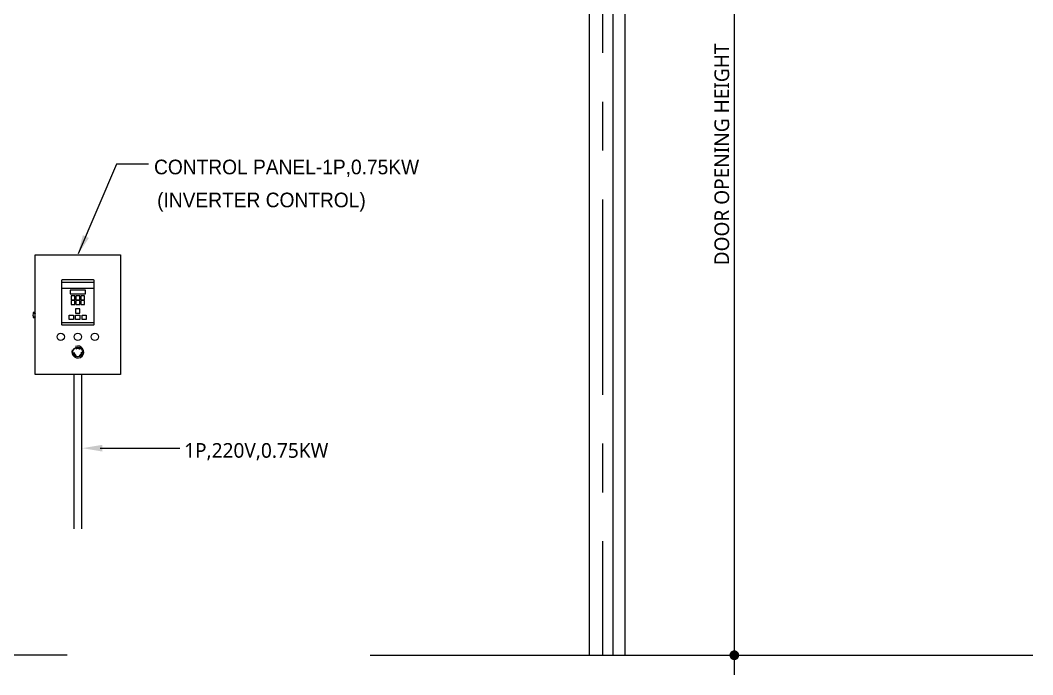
# Model space of a CAD drawing. Extents: x 991 to 16092, y 525 to 11255.
# Drawn here: x 6719 to 10867, y 5709 to 8390 of the extents above; entities that cross this region are included whole.
import ezdxf

# ---------------------------------------------------------------- set-up
doc = ezdxf.new("R2010")
doc.units = 0
doc.header["$LTSCALE"] = 200
doc.header["$MEASUREMENT"] = 0
doc.header["$PDMODE"] = 3
doc.header["$PDSIZE"] = -1
doc.linetypes.add('CENTER', pattern=[7, 4, -1, 1, -1])
doc.layers.get('0').update_dxf_attribs({"linetype": 'CONTINUOUS'})
doc.layers.get('Defpoints').update_dxf_attribs({"color": 137, "linetype": 'CONTINUOUS'})
for name, color, linetype in [('A-MASHINE', 252, 'CONTINUOUS'), ('DIM', 7, 'CONTINUOUS'), ('TEXT', 3, 'CONTINUOUS')]:
    doc.layers.add(name, color=color, linetype=linetype)
doc.styles.add('맑은고딕', font='malgun.ttf')
doc.styles.add('스타일1', font='malgun.ttf')
doc.dimstyles.new('GAUN-40', dxfattribs={"dimscale": 40, "dimtxt": 1.5, "dimasz": 1, "dimexe": 1, "dimexo": 1, "dimgap": 0.5, "dimtad": 1, "dimdec": 0, "dimzin": 1, "dimdsep": 46, "dimlunit": 6, "dimtxsty": '맑은고딕', "dimblk": 'CJDOT', "dimcen": 0.09, "dimdle": 1, "dimclrd": 256, "dimclre": 256, "dimclrt": 3, "dimadec": 0, "dimazin": 0, "dimtfac": 1, "dimtdec": 0, "dimtix": 1, "dimtmove": 2, "dimatfit": 3, "dimfxl": 1, "dimtolj": 1, "dimtzin": 1, "dimarcsym": 0})

# ---------------------------------------------------------------- blocks, each defined once
blk = doc.blocks.new('CJDOT')
blk.add_line((-2, 0), (2, 0))
at = {"const_width": 0.5}
blk.add_lwpolyline([(-0.25, 0, 1), (0.25, 0, 1)], format="xyb", close=True, dxfattribs=at)
blk = doc.blocks.new('*D21')
at = {"layer": 'Defpoints', "color": 0, "transparency": 16777216}
for p in [(9193.4, 9891.5), (9196.4, 5789.3, 8.5), (9644.6, 5789.3)]:
    blk.add_point(p, dxfattribs=at)
at = {"layer": 'DIM', "lineweight": -2, "transparency": 16777216}
for p, q in [((9233.4, 9891.5), (9684.6, 9891.5)), ((9644.6, 9851.5), (9644.6, 5829.3)), ((9236.4, 5789.3), (9684.6, 5789.3))]:
    blk.add_line(p, q, dxfattribs=at)
at = {"layer": 'DIM', "lineweight": -2, "transparency": 16777216, "xscale": 40, "yscale": 40, "zscale": 40}
for p, rotation in [((9644.6, 9891.5), 90), ((9644.6, 5789.3), 270)]:
    blk.add_blockref('CJDOT', p, dxfattribs=dict(at, rotation=rotation))
at = {"layer": 'DIM', "color": 3, "transparency": 16777216, "insert": (9593.6, 7840.4), "char_height": 60, "attachment_point": 5, "rotation": 90, "style": '맑은고딕'}
blk.add_mtext('\\A1;DOOR OPENING HEIGHT', dxfattribs=at)

msp = doc.modelspace()

# ---------------------------------------------------------------- linework, layer by layer
at = {"color": 0, "transparency": 33554687}
for p, q in [((9146.4, 10741.5, 21.5), (9146.4, 5789.3, 8.5)), ((9196.4, 10741.5, 21.5), (9196.4, 5789.3, 8.5)), ((9051.7, 5789.3, 8.5), (9051.7, 10391.5, 21.5))]:
    msp.add_line(p, q, dxfattribs=at)
at = {"color": 1, "linetype": 'CENTER', "transparency": 33554687}
msp.add_line((9104.2, 10455.9, 21.5), (9104.2, 5789.3, 8.5), dxfattribs=at)
at = {"transparency": 33554687}
for p, q in [((7021.4, 7316.2), (6888.3, 7316.2)), ((7021.4, 7291.8), (6888.3, 7291.8)), ((6888.3, 7152.7), (7021.4, 7152.7))]:
    msp.add_line(p, q, dxfattribs=at)
at = {"color": 6, "linetype": 'ByBlock', "lineweight": -2, "transparency": 33554687}
msp.add_line((7047.1, 6637.4), (7372.2, 6637.4), dxfattribs=at)
at = {"color": 3, "transparency": 33554687}
for p, q in [((6911.9, 5789.3, 5.5), (1399.3, 5789.3, 28.8)), ((8152.2, 5789.3), (10867.3, 5789.3))]:
    msp.add_line(p, q, dxfattribs=at)
at = {"color": 6, "linetype": 'ByBlock', "lineweight": -2, "transparency": 33554687, "elevation": -25.8}
msp.add_lwpolyline([(7244, 7800), (7113.6, 7800), (6956.5, 7433.3)], dxfattribs=at)
at = {"transparency": 33554687}
for points in [[(6779.8, 6939.5), (6779.8, 7429.5), (7129.8, 7429.5), (7129.8, 6939.5)], [(6985.8, 7284.2), (6923.8, 7284.2), (6923.8, 7269), (6985.8, 7269)], [(6942.5, 7261.5), (6927.1, 7261.5), (6927.1, 7245.5), (6942.5, 7245.5)], [(6962.5, 7261.5), (6947.1, 7261.5), (6947.1, 7245.5), (6962.5, 7245.5)], [(6982.5, 7261.5), (6967.1, 7261.5), (6967.1, 7245.5), (6982.5, 7245.5)], [(6942.5, 7241.5), (6927.1, 7241.5), (6927.1, 7225.5), (6942.5, 7225.5)], [(6962.5, 7241.5), (6947.1, 7241.5), (6947.1, 7225.5), (6962.5, 7225.5)], [(6982.5, 7241.5), (6967.1, 7241.5), (6967.1, 7225.5), (6982.5, 7225.5)], [(6920.1, 7182.6), (6937.7, 7182.6), (6937.7, 7163.8), (6920.1, 7163.8)], [(6963.6, 7208.5), (6946, 7208.5), (6946, 7189.7), (6963.6, 7189.7)], [(6946, 7182.6), (6963.6, 7182.6), (6963.6, 7163.8), (6946, 7163.8)], [(6972, 7182.6), (6989.5, 7182.6), (6989.5, 7163.8), (6972, 7163.8)]]:
    msp.add_lwpolyline(points, close=True, dxfattribs=at)
for points in [[(7018.4, 7326.9), (6891.3, 7326.9, 0.414214), (6888.3, 7323.9), (6888.3, 7145, 0.414214), (6891.3, 7142), (7018.4, 7142, 0.414214), (7021.4, 7145), (7021.4, 7323.9, 0.414214)], [(6937, 7027.5), (6938.3, 7030.8), (6940.3, 7028.1), (6939.8, 7028, 0.229467), (6947.9, 7017.4), (6946.9, 7015.4, -0.229467), (6937.6, 7027.6)], [(6960.8, 7044.7), (6964.2, 7044.7), (6962.2, 7047.7), (6962, 7047.2, 0.229467), (6946.6, 7046.7), (6947.7, 7044.7, -0.229467), (6961, 7045.2)], [(6972.4, 7029.9, -0.229467), (6964.8, 7016.6), (6965.1, 7016.2), (6961.4, 7016.1), (6963.2, 7018.9), (6963.5, 7018.5, 0.229467), (6970.1, 7030.1)]]:
    msp.add_lwpolyline(points, format="xyb", close=True, dxfattribs=at)
for points in [[(6779.8, 7192.4), (6771.9, 7192.4, 0.084935), (6771.9, 7172.5), (6779.8, 7172.5)], [(6771.7, 7190.7), (6779.8, 7190.7, 0.193716), (6779.8, 7174.2), (6771.7, 7174.2)]]:
    msp.add_lwpolyline(points, format="xyb", dxfattribs=at)
for centre, radius in [((6884.8, 7093.6), 15), ((6954.8, 7093.6), 15), ((7024.8, 7093.6), 15), ((6954.8, 7031.1), 20)]:
    msp.add_circle(centre, radius, dxfattribs=at)
msp.add_arc((6954.8, 7031.1), 24.3, 157.3415, 114.1303, dxfattribs=at)
at = {"color": 6, "linetype": 'ByBlock', "lineweight": -2, "transparency": 33554687}
for points in [[(6975.5, 7509.7, -25.8), (6954.8, 7429.5, -25.8), (7000.3, 7498.6, -25.8)], [(7055.1, 6651), (6973.5, 6637.3), (7055.2, 6623.8)], [(7055.1, 6623.6), (6973.5, 6637.3), (7055.2, 6650.8)]]:
    msp.add_solid(points, dxfattribs=at)
at = {"layer": 'A-MASHINE', "color": 7, "transparency": 33554687}
for p, q in [((6938.8, 6939.5), (6938.8, 6306.6)), ((6969.6, 6939.5), (6969.6, 6306.6))]:
    msp.add_line(p, q, dxfattribs=at)

# ---------------------------------------------------------------- texts
at = {"layer": 'TEXT', "color": 3, "style": '스타일1'}
msp.add_text('1P,220V,0.75KW', height=60, dxfattribs=at).set_placement((7390.3, 6598.1, -257.7))
at = {"layer": 'TEXT', "color": 3, "char_height": 60, "attachment_point": 7, "style": '스타일1'}
for s, insert in [('{\\fGulim|b0|i0|c129|p50;CONTROL PANEL-1P,0.75KW}', (7267.2, 7747.9, -45.5)), ('{\\fGulim|b0|i0|c129|p50;(INVERTER CONTROL)}', (7279.9, 7605.9, -45.5))]:
    msp.add_mtext(s, dxfattribs=dict(at, insert=insert))

# ---------------------------------------------------------------- dimensions: what is measured, and where the dimension line sits
at = {"layer": 'DIM'}
dim = msp.add_linear_dim(base=(9644.6, 5789.3), p1=(9193.4, 9891.5), p2=(9196.4, 5789.3, 8.5), angle=90, text='DOOR OPENING HEIGHT', dimstyle='GAUN-40', dxfattribs=at)
dim.commit()
dim.dimension.update_dxf_attribs({"geometry": '*D21', "text_midpoint": (9593.6, 7840.4)})

doc.saveas('drawing.dxf')
